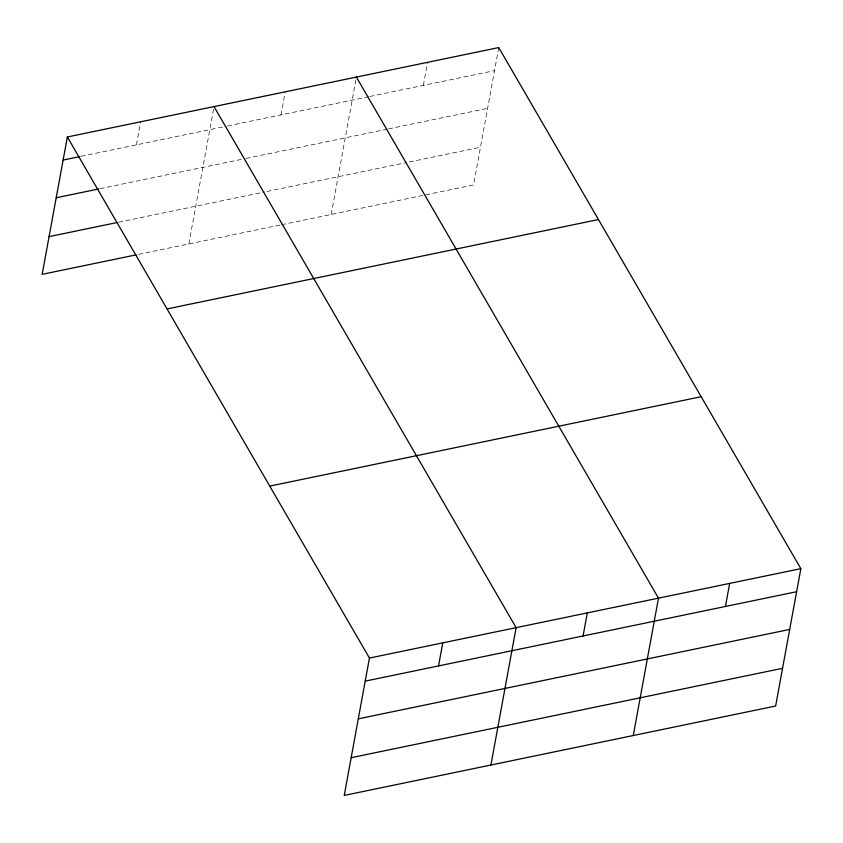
<?xml version="1.0" encoding="UTF-8"?>
<svg xmlns="http://www.w3.org/2000/svg" width="843" height="843" viewBox="0 0 843 843"><rect width="100%" height="100%" fill="white"/><g stroke="black" fill="none" stroke-linecap="round" stroke-linejoin="round"><path stroke-width="0.63" stroke-dasharray="4.21 3.16" d="M136.461 144.848L140.697 121.782M188.821 243.954L214.038 106.587M280.982 114.901L285.219 91.834M331.194 214.449L356.399 77.082M423.344 85.396L427.58 62.329M498.761 47.577L473.555 184.944L423.976 195.218M81.139 156.313L226.324 126.229M227.599 125.965L368.686 96.724M369.961 96.46L494.525 70.654M99.948 188.706L244.828 158.674M246.103 158.41L387.19 129.179M388.465 128.916L487.602 108.368M118.547 222.225L264.386 192.004M266.925 191.477L406.748 162.509M409.287 161.982L480.478 147.23M138.652 254.344L280.35 224.986M281.615 224.723L422.712 195.481"/><path stroke-width="1.26" d="M67.366 136.977L369.445 658.056L344.239 795.423L775.634 706.023L800.85 568.656L498.761 47.577L67.366 136.977L42.15 274.344L136.071 254.881M438.55 665.928L442.786 642.861M490.911 765.022L516.127 627.656L214.038 106.587M583.071 635.98L587.308 612.903M633.272 735.517L658.488 598.161L356.399 77.082M725.433 606.475L729.669 583.409M63.13 160.054L79.853 156.587M56.207 197.768L98.663 188.969M49.073 236.63L117.261 222.499M167.051 308.938L598.456 219.538M269.76 486.105L701.165 396.705M369.445 658.056L800.85 568.656M365.219 681.123L796.614 591.723M358.296 718.837L789.691 629.436M351.162 757.699L782.557 668.299"/></g></svg>
